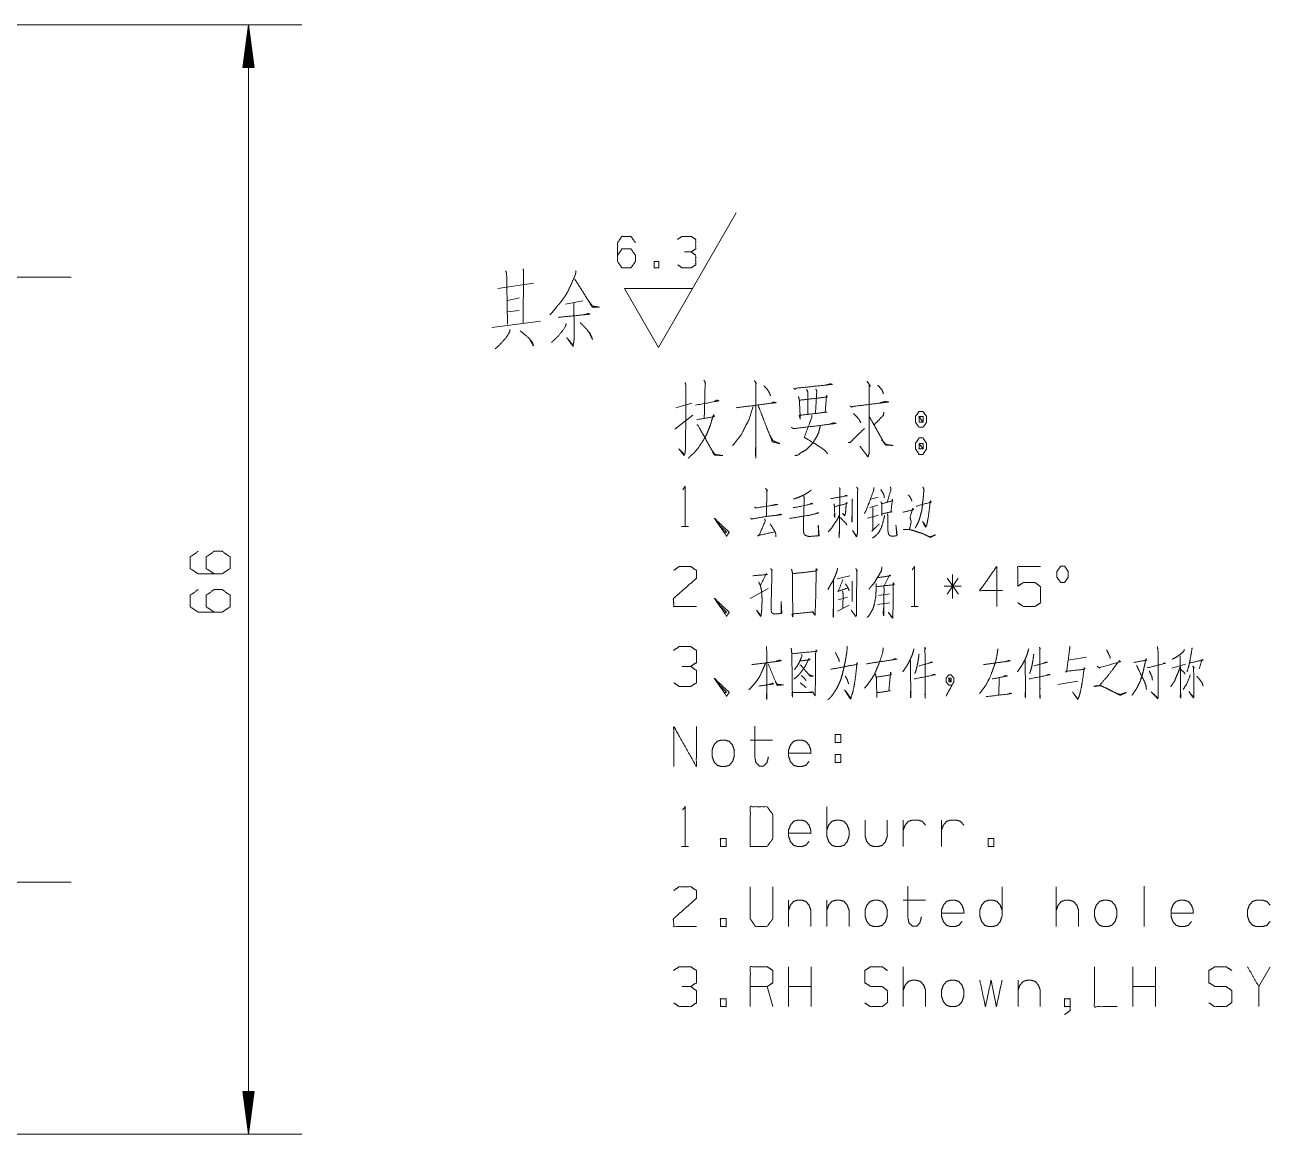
# Model space of a CAD drawing. Header units: millimetres. Extents: x 0 to 420, y 0 to 297.
# Drawn here: x 234.9 to 309, y 62.8 to 128.8 of the extents above; entities that cross this region are included whole.
import ezdxf

# ---------------------------------------------------------------- set-up
doc = ezdxf.new("R2010")
doc.units = ezdxf.units.MM
doc.layers.add('1', color=7, linetype='Continuous', true_color=0xffffff)

msp = doc.modelspace()

# ---------------------------------------------------------------- linework, layer by layer
at = {"layer": '1', "color": 13, "linetype": 'Continuous', "lineweight": 18}
for p, q in [((207.826, 128.812), (251.389, 128.812)), ((248.214, 128.812), (247.88, 126.272)), ((248.138, 126.272), (248.138, 128.234)), ((248.189, 126.272), (248.189, 128.619)), ((248.549, 126.272), (248.214, 128.812)), ((248.214, 128.812), (248.214, 62.812)), ((248.24, 126.272), (248.24, 128.619)), ((248.291, 126.272), (248.291, 128.234)), ((248.087, 126.272), (248.087, 127.848)), ((248.341, 126.272), (248.341, 127.848)), ((247.986, 126.272), (247.986, 127.076)), ((248.037, 126.272), (248.037, 127.462)), ((248.392, 126.272), (248.392, 127.462)), ((248.443, 126.272), (248.443, 127.076)), ((247.88, 126.272), (248.549, 126.272)), ((247.884, 126.272), (247.884, 126.304)), ((247.884, 126.272), (247.884, 126.304)), ((247.935, 126.272), (247.935, 126.69)), ((248.494, 126.272), (248.494, 126.69)), ((248.545, 126.272), (248.545, 126.304)), ((248.545, 126.272), (248.545, 126.304)), ((194.676, 113.812), (237.654, 113.812)), ((204.676, 77.812), (237.654, 77.812)), ((204.676, 77.812), (237.654, 77.812)), ((247.88, 65.352), (248.214, 62.812)), ((248.549, 65.352), (247.88, 65.352)), ((247.884, 65.352), (247.884, 65.32)), ((247.884, 65.352), (247.884, 65.32)), ((247.935, 65.352), (247.935, 64.935)), ((247.986, 65.352), (247.986, 64.549)), ((248.037, 65.352), (248.037, 64.163)), ((248.087, 65.352), (248.087, 63.777)), ((248.138, 65.352), (248.138, 63.391)), ((248.189, 65.352), (248.189, 63.005)), ((248.214, 62.812), (248.549, 65.352)), ((248.24, 65.352), (248.24, 63.005)), ((248.291, 65.352), (248.291, 63.391)), ((248.341, 65.352), (248.341, 63.777)), ((248.392, 65.352), (248.392, 64.163)), ((248.443, 65.352), (248.443, 64.549)), ((248.494, 65.352), (248.494, 64.935)), ((248.545, 65.352), (248.545, 65.32)), ((248.545, 65.352), (248.545, 65.32)), ((207.826, 62.812), (237.654, 62.812)), ((207.826, 62.812), (251.389, 62.812))]:
    msp.add_line(p, q, dxfattribs=at)
at = {"layer": '1', "color": 43, "linetype": 'Continuous', "lineweight": 18}
for p, q in [((272.619, 109.624), (277.235, 117.624)), ((270.599, 113.124), (274.638, 113.124)), ((272.619, 109.624), (270.599, 113.124))]:
    msp.add_line(p, q, dxfattribs=at)
at = {"layer": '1', "color": 95, "linetype": 'Continuous', "lineweight": 18}
for p, q in [((263.049, 113.136), (265.17, 113.436)), ((263.632, 112.423), (264.348, 112.573)), ((268.107, 112.386), (267.074, 112.198)), ((262.704, 110.811), (265.594, 111.186)), ((263.606, 111.748), (264.322, 111.823)), ((273.644, 106.033), (274.599, 106.295)), ((273.591, 104.758), (274.652, 105.583)), ((285.195, 100.095), (285.672, 100.245)), ((285.265, 100.595), (285.689, 100.72)), ((285.707, 99.645), (285.053, 99.47)), ((273.989, 98.97), (274.413, 98.97)), ((283.254, 95.858), (284.014, 96.033)), ((284.138, 95.708), (284.138, 94.508)), ((289.8, 95.883), (290.472, 94.933)), ((290.454, 95.883), (289.8, 94.933)), ((290.119, 94.683), (290.119, 96.108)), ((278.082, 94.683), (279.143, 95.283)), ((286.361, 94.958), (285.725, 94.858)), ((290.631, 95.408), (289.624, 95.408)), ((283.272, 93.933), (283.961, 94.283)), ((283.307, 94.608), (283.872, 94.758)), ((285.654, 94.333), (286.396, 94.433)), ((287.648, 94.208), (288.072, 94.208)), ((298.097, 91.195), (297.001, 91.02)), ((303.177, 90.545), (303.99, 90.77)), ((292.89, 89.945), (292.872, 88.92)), ((296.382, 89.57), (297.567, 89.77)), ((278.082, 86.258), (279.408, 86.258)), ((283.13, 85.408), (283.466, 85.408)), ((283.13, 85.408), (283.13, 84.933)), ((282.635, 80.545), (282.635, 82.295)), ((287.188, 79.92), (287.188, 81.495)), ((289.465, 79.92), (289.465, 81.495)), ((273.989, 79.92), (274.413, 79.92)), ((296.294, 75.158), (296.294, 77.533)), ((301.519, 77.558), (301.519, 75.158)), ((280.359, 76.733), (280.359, 75.158)), ((282.635, 76.733), (282.635, 75.158)), ((287.188, 76.733), (288.514, 76.733)), ((280.359, 70.395), (280.359, 72.77)), ((281.702, 70.395), (281.702, 72.77)), ((287.188, 70.395), (287.188, 72.77)), ((300.847, 70.395), (300.847, 72.77)), ((302.19, 70.395), (302.19, 72.77)), ((309.02, 72.77), (308.348, 71.595)), ((294.018, 71.97), (294.018, 70.395)), ((279.426, 70.395), (279.09, 71.595)), ((281.702, 71.595), (280.359, 71.595)), ((302.19, 71.595), (300.847, 71.595))]:
    msp.add_line(p, q, dxfattribs=at)
at = {"layer": '1', "color": 43, "linetype": 'Continuous', "lineweight": 18}
for points, knots in [([(270.187, 115.107), (270.437, 115.481), (270.98, 115.481), (271.245, 115.107), (271.245, 114.733), (270.98, 114.359), (270.437, 114.359), (270.187, 114.733), (270.187, 115.855), (270.437, 116.229), (270.98, 116.229), (271.245, 115.855)], [0, 0, 0.076962, 0.169762, 0.248072, 0.312017, 0.390329, 0.483128, 0.560092, 0.751925, 0.828888, 0.921688, 1, 1]), ([(274.565, 115.304), (274.83, 115.481), (274.83, 116.052), (274.565, 116.229), (274.022, 116.229), (273.758, 116.052)], [0, 0, 0.153871, 0.429852, 0.583723, 0.846129, 1, 1]), ([(273.772, 114.536), (274.022, 114.359), (274.565, 114.359), (274.83, 114.536), (274.83, 115.107), (274.565, 115.304), (274.162, 115.304)], [0, 0, 0.124119, 0.343691, 0.472446, 0.703378, 0.836728, 1, 1]), ([(272.369, 114.359), (272.633, 114.359), (272.633, 114.733), (272.369, 114.733), (272.369, 114.359)], [0, 0, 0.207081, 0.5, 0.707081, 1, 1])]:
    msp.add_open_spline(points, degree=1, knots=knots, dxfattribs=at)
at = {"layer": '1', "color": 95, "linetype": 'Continuous', "lineweight": 18}
for points, knots in [([(263.526, 114.186), (263.579, 113.998), (263.632, 110.998)], [0, 0, 0.060978, 1, 1]), ([(264.56, 114.298), (264.587, 114.186), (264.56, 111.073)], [0, 0, 0.035803, 1, 1]), ([(267.71, 114.186), (267.683, 113.998), (267.445, 113.436), (267.206, 112.911), (266.914, 112.461), (266.57, 112.048), (266.305, 111.711), (266.146, 111.561)], [0, 0, 0.061109, 0.2583, 0.444402, 0.61746, 0.790932, 0.929439, 1, 1]), ([(267.63, 113.698), (268.691, 112.011), (269.115, 112.011), (268.691, 112.086), (268.452, 112.386)], [0, 0, 0.616787, 0.748064, 0.881376, 1, 1]), ([(267.577, 112.273), (267.604, 110.248), (267.577, 109.948), (267.524, 109.686), (267.153, 110.211), (267.524, 109.761)], [0, 0, 0.530089, 0.608921, 0.679016, 0.847312, 1, 1]), ([(266.649, 111.411), (268.532, 111.598), (268.452, 111.636), (268.187, 111.561)], [0, 0, 0.83883, 0.877825, 1, 1]), ([(263.765, 110.698), (263.765, 110.548), (263.553, 110.211), (263.076, 109.686), (262.89, 109.536)], [0, 0, 0.100217, 0.366541, 0.840568, 1, 1]), ([(264.375, 110.623), (264.905, 110.173), (265.117, 109.911), (265.17, 109.723), (264.984, 110.061)], [0, 0, 0.431176, 0.640405, 0.761211, 1, 1]), ([(267.127, 111.036), (267.074, 110.848), (266.676, 110.323), (266.252, 109.911)], [0, 0, 0.134831, 0.59057, 1, 1]), ([(267.948, 111.111), (268.346, 110.698), (268.558, 110.436), (268.691, 110.098), (268.505, 110.473)], [0, 0, 0.33875, 0.538268, 0.752638, 1, 1]), ([(274.201, 107.533), (274.254, 107.345), (274.227, 103.633), (274.201, 103.37), (274.148, 103.183), (273.83, 103.595), (274.148, 103.258)], [0, 0, 0.036415, 0.730241, 0.779547, 0.815962, 0.913319, 1, 1]), ([(275.315, 107.683), (275.421, 107.495), (275.394, 107.533), (275.341, 105.433)], [0, 0, 0.091199, 0.110638, 1, 1]), ([(278.332, 107.645), (278.438, 107.458), (278.411, 107.533), (278.411, 103.07), (278.385, 103.333), (278.411, 103.933)], [0, 0, 0.038318, 0.052469, 0.84624, 0.893169, 1, 1]), ([(285.028, 107.608), (285.241, 107.308), (285.161, 107.345), (285.161, 103.858), (285.161, 103.333), (285.081, 103.108), (284.604, 103.745)], [0, 0, 0.066767, 0.082747, 0.716513, 0.811918, 0.855286, 1, 1]), ([(278.888, 107.345), (279.1, 107.12), (279.206, 106.933), (279.286, 106.745)], [0, 0, 0.424566, 0.72034, 1, 1]), ([(280.659, 107.195), (280.739, 107.12), (280.818, 107.195), (282.966, 107.42), (282.86, 107.458), (282.595, 107.383)], [0, 0, 0.039526, 0.079046, 0.859716, 0.900387, 1, 1]), ([(280.951, 106.708), (281.004, 106.445), (281.057, 105.358), (281.004, 105.583), (282.648, 105.77), (282.542, 105.77), (282.621, 106.783), (282.648, 106.67), (281.03, 106.483)], [0, 0, 0.043849, 0.222119, 0.259968, 0.530851, 0.548214, 0.714503, 0.733427, 1, 1]), ([(281.428, 107.12), (281.508, 106.97), (281.508, 105.62)], [0, 0, 0.111714, 1, 1]), ([(281.985, 107.158), (282.038, 107.008), (281.958, 105.695)], [0, 0, 0.107938, 1, 1]), ([(285.665, 107.383), (285.93, 107.083), (286.009, 106.858)], [0, 0, 0.626539, 1, 1]), ([(274.811, 106.183), (276.216, 106.445), (276.083, 106.483), (275.951, 106.408)], [0, 0, 0.831312, 0.911428, 1, 1]), ([(278.252, 106.108), (278.013, 105.358), (277.987, 105.283), (277.801, 104.945), (277.563, 104.458), (277.032, 103.783)], [0, 0, 0.296675, 0.326663, 0.471847, 0.676442, 1, 1]), ([(277.245, 106.033), (279.604, 106.333), (279.498, 106.37), (279.286, 106.295)], [0, 0, 0.87576, 0.917171, 1, 1]), ([(278.544, 106.183), (279.392, 104.008), (279.843, 103.895), (279.419, 104.083), (279.259, 104.383)], [0, 0, 0.648049, 0.777001, 0.905741, 1, 1]), ([(284.021, 106.145), (284.1, 106.07), (284.18, 106.108), (286.301, 106.37), (286.142, 106.408), (285.824, 106.333)], [0, 0, 0.0387, 0.06983, 0.826419, 0.88428, 1, 1]), ([(274.89, 105.32), (275.951, 105.508), (275.898, 105.62), (275.818, 105.395), (275.712, 105.02), (275.58, 104.683), (275.474, 104.42), (275.208, 103.97), (274.864, 103.483), (274.678, 103.295), (274.546, 103.183), (274.387, 103.033)], [0, 0, 0.253337, 0.282595, 0.338735, 0.430408, 0.515704, 0.582303, 0.705167, 0.84561, 0.907668, 0.948567, 1, 1]), ([(281.746, 105.583), (281.746, 105.47), (281.296, 104.27), (281.481, 104.158), (281.985, 103.858), (282.383, 103.595), (282.568, 103.445), (282.674, 103.295)], [0, 0, 0.036331, 0.450297, 0.520381, 0.709727, 0.86361, 0.940673, 1, 1]), ([(284.233, 105.695), (284.551, 105.358), (284.657, 105.133)], [0, 0, 0.650927, 1, 1]), ([(285.161, 105.508), (286.115, 103.82), (286.593, 103.783), (286.142, 103.858), (285.903, 104.12)], [0, 0, 0.600396, 0.748641, 0.890137, 1, 1]), ([(286.036, 105.77), (286.009, 105.583), (285.453, 105.02)], [0, 0, 0.193071, 1, 1]), ([(288.364, 105.808), (288.125, 105.808), (287.913, 105.508), (287.913, 105.17), (288.125, 104.87), (288.364, 104.87), (288.576, 105.17), (288.576, 105.508), (288.364, 105.808)], [0, 0, 0.091012, 0.231145, 0.35987, 0.5, 0.591012, 0.731142, 0.859867, 1, 1]), ([(288.125, 105.17), (288.364, 105.17), (288.125, 105.508), (288.125, 105.17)], [0, 0, 0.241164, 0.658904, 1, 1]), ([(288.364, 105.17), (288.364, 105.508), (288.125, 105.508)], [0, 0, 0.585813, 1, 1]), ([(274.89, 105.02), (274.97, 104.983), (275.951, 103.22), (276.455, 103.183), (275.977, 103.258), (275.818, 103.483)], [0, 0, 0.026103, 0.62486, 0.774804, 0.918207, 1, 1]), ([(280.527, 104.87), (280.633, 104.795), (280.712, 104.795), (283.178, 105.095), (283.045, 105.133), (282.833, 105.058)], [0, 0, 0.042501, 0.068529, 0.881305, 0.926384, 1, 1]), ([(282.25, 104.945), (282.144, 104.533), (282.011, 104.27), (281.852, 104.008), (281.667, 103.783), (281.402, 103.52), (281.11, 103.37), (280.924, 103.22), (280.739, 103.183)], [0, 0, 0.174016, 0.294162, 0.419562, 0.538729, 0.691162, 0.825152, 0.922646, 1, 1]), ([(283.915, 103.97), (284.021, 103.97), (284.869, 104.795)], [0, 0, 0.082238, 1, 1]), ([(288.576, 103.895), (288.364, 104.233), (288.125, 104.233), (287.913, 103.895), (287.913, 103.595), (288.125, 103.258), (288.364, 103.258), (288.576, 103.595), (288.576, 103.895)], [0, 0, 0.149198, 0.238513, 0.387711, 0.5, 0.649198, 0.738513, 0.887711, 1, 1]), ([(288.125, 103.895), (288.125, 103.595), (288.364, 103.595)], [0, 0, 0.55698, 1, 1]), ([(288.364, 103.895), (288.125, 103.895), (288.364, 103.595), (288.364, 103.895)], [0, 0, 0.258821, 0.674601, 1, 1]), ([(274.06, 101.145), (274.201, 101.345), (274.201, 98.97)], [0, 0, 0.093491, 1, 1]), ([(278.984, 101.245), (279.107, 101.095), (279.072, 101.12), (279.037, 99.545)], [0, 0, 0.107242, 0.13112, 1, 1]), ([(281.702, 101.145), (281.667, 101.095), (281.561, 101.02), (281.278, 100.845), (280.995, 100.72), (280.659, 100.595)], [0, 0, 0.051405, 0.160441, 0.439619, 0.699192, 1, 1]), ([(282.847, 100.62), (283.855, 100.795), (283.766, 100.82), (283.696, 100.77)], [0, 0, 0.851421, 0.927887, 1, 1]), ([(283.378, 101.27), (283.431, 101.195), (283.413, 101.22), (283.378, 98.32), (283.36, 98.445), (283.378, 98.645)], [0, 0, 0.027418, 0.036558, 0.902372, 0.940061, 1, 1]), ([(284.42, 101.32), (284.491, 101.17), (284.473, 101.195), (284.456, 98.545), (284.42, 98.395), (284.403, 98.345), (284.173, 98.72), (284.403, 98.395)], [0, 0, 0.042611, 0.050479, 0.731473, 0.771074, 0.784702, 0.897719, 1, 1]), ([(285.442, 101.295), (285.424, 101.12), (285.159, 100.395), (284.982, 99.945), (284.876, 99.745)], [0, 0, 0.106104, 0.571788, 0.863441, 1, 1]), ([(285.848, 101.17), (286.025, 100.87), (286.043, 100.795), (286.043, 100.67)], [0, 0, 0.632801, 0.772841, 1, 1]), ([(286.432, 101.32), (286.449, 101.145), (286.237, 100.42)], [0, 0, 0.188867, 1, 1]), ([(287.471, 100.845), (287.559, 100.77), (287.648, 100.62), (287.701, 100.47)], [0, 0, 0.258118, 0.645758, 1, 1]), ([(288.355, 101.32), (288.425, 101.145), (288.408, 101.095), (288.372, 100.645), (288.337, 100.37), (288.319, 100.145), (288.284, 99.895), (288.213, 99.645), (288.16, 99.445), (288.09, 99.245), (288.001, 99.07), (287.895, 98.87)], [0, 0, 0.074021, 0.094822, 0.271844, 0.380579, 0.46909, 0.568109, 0.669997, 0.751143, 0.834333, 0.911219, 1, 1]), ([(278.347, 100.145), (278.4, 100.07), (278.347, 100.12), (278.418, 100.07), (279.708, 100.27), (279.602, 100.27), (279.355, 100.22)], [0, 0, 0.047956, 0.08601, 0.131222, 0.812844, 0.868212, 1, 1]), ([(280.642, 100.095), (280.73, 100.095), (281.79, 100.32), (281.72, 100.345), (281.578, 100.27)], [0, 0, 0.062782, 0.833004, 0.886278, 1, 1]), ([(281.26, 100.77), (281.296, 100.67), (281.243, 99.145), (281.243, 98.67), (281.278, 98.545), (281.349, 98.445), (281.472, 98.395), (281.578, 98.37), (282.179, 98.42), (282.126, 99.045), (282.144, 98.42), (282.038, 98.395)], [0, 0, 0.023228, 0.357404, 0.461428, 0.489879, 0.516698, 0.54592, 0.569784, 0.701847, 0.839213, 0.976141, 1, 1]), ([(283.059, 100.32), (283.095, 100.12), (283.112, 99.495), (283.077, 99.62), (283.095, 99.745)], [0, 0, 0.187278, 0.763811, 0.883587, 1, 1]), ([(283.095, 100.145), (283.872, 100.345), (283.802, 100.395), (283.784, 100.22), (283.766, 99.945), (283.749, 99.77), (283.731, 99.695), (283.696, 99.595), (283.572, 99.745), (283.713, 99.62)], [0, 0, 0.385458, 0.427023, 0.511453, 0.643733, 0.728169, 0.765153, 0.816072, 0.909408, 1, 1]), ([(284.138, 100.62), (284.155, 100.52), (284.138, 99.22), (284.12, 99.37), (284.138, 99.645)], [0, 0, 0.055546, 0.766663, 0.849274, 1, 1]), ([(285.371, 100.095), (285.371, 98.77), (285.318, 98.695), (285.76, 99.12)], [0, 0, 0.652728, 0.697976, 1, 1]), ([(285.866, 100.445), (285.902, 100.32), (285.919, 99.595), (285.919, 99.72), (286.52, 99.845), (286.449, 99.82), (286.538, 100.595), (286.555, 100.495), (285.902, 100.32)], [0, 0, 0.04025, 0.26495, 0.303682, 0.493866, 0.517099, 0.758781, 0.790243, 1, 1]), ([(287.153, 99.82), (287.171, 99.82), (287.807, 99.97), (287.754, 100.045), (287.595, 99.52), (287.595, 99.47), (287.648, 99.295), (287.648, 99.195), (287.559, 98.795)], [0, 0, 0.008603, 0.32683, 0.371537, 0.638569, 0.662904, 0.751917, 0.800592, 1, 1]), ([(287.948, 100.17), (288.85, 100.42), (288.797, 100.495), (288.761, 100.295), (288.779, 100.32), (288.673, 99.52), (288.62, 99.245), (288.585, 99.045), (288.549, 98.97), (288.514, 98.92), (288.337, 99.27), (288.531, 98.97)], [0, 0, 0.271543, 0.298206, 0.357165, 0.366052, 0.600309, 0.681606, 0.740564, 0.76463, 0.782405, 0.896225, 1, 1]), ([(276.071, 99.245), (276.672, 98.62), (276.53, 98.62), (275.93, 99.47), (276.672, 98.395), (276.831, 98.62), (275.93, 99.47)], [0, 0, 0.178026, 0.20706, 0.420796, 0.689031, 0.745609, 1, 1]), ([(278.1, 99.47), (278.171, 99.395), (278.206, 99.42), (279.072, 99.57), (279.938, 99.67), (279.867, 99.695), (279.655, 99.62)], [0, 0, 0.046916, 0.066621, 0.466671, 0.863471, 0.897608, 1, 1]), ([(278.948, 99.42), (278.966, 99.27), (278.595, 98.42), (278.506, 98.42), (279.514, 98.645)], [0, 0, 0.068676, 0.490424, 0.530605, 1, 1]), ([(280.412, 99.445), (281.508, 99.62), (281.525, 99.62), (282.162, 99.77), (282.073, 99.77), (281.95, 99.72)], [0, 0, 0.554045, 0.562868, 0.889255, 0.933383, 1, 1]), ([(283.395, 99.67), (283.236, 99.345), (283.077, 99.12), (282.936, 98.895), (282.724, 98.645)], [0, 0, 0.293949, 0.517789, 0.733668, 1, 1]), ([(283.431, 99.495), (283.766, 99.17), (283.837, 99.045)], [0, 0, 0.764942, 1, 1]), ([(286.061, 99.62), (286.061, 99.545), (285.937, 99.07), (285.884, 98.895), (285.813, 98.77), (285.742, 98.62), (285.601, 98.47), (285.354, 98.27)], [0, 0, 0.047397, 0.357582, 0.473133, 0.563879, 0.668672, 0.798941, 1, 1]), ([(286.237, 99.695), (286.273, 99.62), (286.273, 98.72), (286.29, 98.595), (286.326, 98.47), (286.396, 98.42), (286.485, 98.395), (286.662, 98.395), (286.785, 98.42), (286.821, 98.47), (286.75, 99.045), (286.803, 98.445)], [0, 0, 0.02798, 0.331688, 0.374291, 0.418126, 0.447346, 0.478343, 0.537989, 0.580581, 0.601245, 0.79674, 1, 1]), ([(279.267, 99.12), (279.514, 98.72), (279.585, 98.595), (279.602, 98.47), (279.602, 98.345)], [0, 0, 0.543628, 0.709613, 0.855519, 1, 1]), ([(287.188, 98.795), (287.418, 98.795), (287.63, 98.77), (287.807, 98.72), (288.019, 98.645), (288.266, 98.57), (288.496, 98.47), (288.691, 98.37), (288.797, 98.32), (289.097, 98.47), (289.062, 98.445), (288.797, 98.345), (288.638, 98.395)], [0, 0, 0.090953, 0.175492, 0.248203, 0.337256, 0.439606, 0.538798, 0.625344, 0.671751, 0.804693, 0.821838, 0.934, 1, 1]), ([(246.172, 96.148), (245.697, 96.466), (245.697, 97.155), (246.172, 97.491), (246.647, 97.491), (247.122, 97.155), (247.122, 96.466), (246.647, 96.148), (245.222, 96.148), (244.747, 96.466), (244.747, 97.155), (245.222, 97.491)], [0, 0, 0.076962, 0.16976, 0.248071, 0.312017, 0.390328, 0.483126, 0.560088, 0.751925, 0.828889, 0.921686, 1, 1]), ([(273.529, 96.358), (273.847, 96.583), (274.537, 96.583), (274.873, 96.358), (274.873, 95.883), (273.512, 94.683), (273.529, 94.208), (274.873, 94.208)], [0, 0, 0.069691, 0.192976, 0.265274, 0.350227, 0.67474, 0.759752, 1, 1]), ([(279.302, 96.458), (279.39, 96.333), (279.373, 96.358), (279.32, 94.183), (279.32, 94.008), (279.337, 93.883), (279.373, 93.833), (279.426, 93.783), (279.532, 93.758), (279.85, 93.783), (279.92, 93.783), (279.956, 93.808), (279.92, 94.508), (279.92, 93.783)], [0, 0, 0.032142, 0.038571, 0.495379, 0.532122, 0.55863, 0.571487, 0.586789, 0.609668, 0.676672, 0.691515, 0.700609, 0.847774, 1, 1]), ([(280.536, 96.433), (280.589, 96.208), (280.606, 94.158), (280.606, 93.583), (280.571, 93.758), (281.843, 93.883), (281.79, 93.908), (281.932, 93.683), (281.95, 94.033), (281.967, 94.483), (281.985, 95.058), (282.003, 96.458), (282.073, 96.383), (281.914, 96.308), (281.278, 96.233), (281.243, 96.233), (280.606, 96.158)], [0, 0, 0.025657, 0.253197, 0.317017, 0.336834, 0.478761, 0.485267, 0.514761, 0.553657, 0.603642, 0.667491, 0.822891, 0.834331, 0.853852, 0.924962, 0.928887, 1, 1]), ([(283.272, 96.483), (283.254, 96.333), (283.148, 96.058), (283.024, 95.783), (282.865, 95.508), (282.688, 95.208)], [0, 0, 0.106873, 0.315432, 0.528816, 0.753616, 1, 1]), ([(284.367, 96.458), (284.456, 96.308), (284.42, 96.358), (284.403, 93.933), (284.403, 93.683), (284.367, 93.608), (284.085, 93.983)], [0, 0, 0.050277, 0.067959, 0.768235, 0.840426, 0.864372, 1, 1]), ([(285.919, 96.558), (285.884, 96.333), (285.689, 95.983), (285.654, 95.958), (285.477, 95.633), (285.283, 95.408), (285.141, 95.233)], [0, 0, 0.145651, 0.401694, 0.429377, 0.665964, 0.856129, 1, 1]), ([(287.718, 96.383), (287.86, 96.583), (287.86, 94.208)], [0, 0, 0.093491, 1, 1]), ([(293.084, 95.158), (291.741, 95.158), (292.749, 96.583), (292.749, 94.208)], [0, 0, 0.245869, 0.565295, 1, 1]), ([(294, 94.433), (294.336, 94.208), (295.025, 94.208), (295.361, 94.433), (295.361, 95.383), (295.025, 95.633), (294.336, 95.633), (294, 95.408), (294, 96.583), (295.361, 96.583)], [0, 0, 0.062229, 0.168343, 0.230572, 0.376815, 0.441266, 0.54738, 0.609609, 0.790488, 1, 1]), ([(296.559, 95.633), (296.789, 95.633), (297.001, 95.958), (297.001, 96.283), (296.789, 96.608), (296.559, 96.608), (296.329, 96.283), (296.329, 95.958), (296.559, 95.633)], [0, 0, 0.08568, 0.230395, 0.351581, 0.496296, 0.581976, 0.730395, 0.851581, 1, 1]), ([(278.224, 96.033), (279.09, 96.108), (279.037, 96.158), (278.683, 95.458), (278.577, 95.658)], [0, 0, 0.445169, 0.482498, 0.884073, 1, 1]), ([(283.024, 95.783), (283.024, 93.583), (283.006, 93.758), (283.024, 94.058)], [0, 0, 0.821997, 0.887718, 1, 1]), ([(283.59, 95.808), (283.325, 95.133), (283.289, 95.108), (283.89, 95.308)], [0, 0, 0.51732, 0.548205, 1, 1]), ([(285.601, 95.383), (286.662, 95.508), (286.591, 95.608), (286.573, 93.833), (286.573, 93.633), (286.555, 93.508), (286.29, 93.858), (286.538, 93.558)], [0, 0, 0.25921, 0.288941, 0.719829, 0.768377, 0.79902, 0.905601, 1, 1]), ([(285.689, 95.958), (285.742, 95.933), (286.432, 96.033), (286.379, 96.083), (286.043, 95.433), (286.025, 93.658), (285.99, 93.808), (286.025, 94.183)], [0, 0, 0.015169, 0.19536, 0.214218, 0.403484, 0.862692, 0.902558, 1, 1]), ([(246.172, 93.871), (245.697, 94.19), (245.697, 94.879), (246.172, 95.215), (246.647, 95.215), (247.122, 94.879), (247.122, 94.19), (246.647, 93.871), (245.222, 93.871), (244.747, 94.19), (244.747, 94.879), (245.222, 95.215)], [0, 0, 0.076962, 0.16976, 0.248071, 0.312017, 0.390328, 0.483126, 0.560088, 0.751925, 0.828889, 0.921686, 1, 1]), ([(278.683, 95.458), (278.719, 95.283), (278.772, 95.033), (278.772, 94.808), (278.789, 94.583), (278.772, 94.333), (278.772, 94.133), (278.736, 93.783), (278.719, 93.658), (278.701, 93.608), (278.453, 93.983), (278.701, 93.658)], [0, 0, 0.065538, 0.159348, 0.241939, 0.324785, 0.416783, 0.490197, 0.619328, 0.665667, 0.685135, 0.850057, 1, 1]), ([(283.572, 95.133), (283.607, 94.958), (283.59, 94.108)], [0, 0, 0.173547, 1, 1]), ([(283.749, 95.558), (283.926, 95.258), (283.961, 95.133)], [0, 0, 0.72829, 1, 1]), ([(285.566, 95.583), (285.583, 95.358), (285.548, 94.808), (285.477, 94.383), (285.389, 94.083), (285.265, 93.858), (285.141, 93.658), (285.035, 93.558)], [0, 0, 0.104577, 0.359954, 0.55959, 0.704505, 0.823486, 0.932454, 1, 1]), ([(276.071, 94.483), (276.672, 93.858), (276.53, 93.858), (275.93, 94.708), (276.672, 93.633), (276.831, 93.858), (275.93, 94.708)], [0, 0, 0.178026, 0.20706, 0.420796, 0.689031, 0.745609, 1, 1]), ([(274.537, 90.645), (274.873, 90.87), (274.873, 91.595), (274.537, 91.82), (273.847, 91.82), (273.512, 91.595)], [0, 0, 0.153877, 0.429855, 0.583732, 0.846129, 1, 1]), ([(279.054, 91.82), (279.072, 89.77), (279.072, 88.67), (279.037, 88.82), (279.072, 89.145)], [0, 0, 0.564588, 0.867525, 0.909966, 1, 1]), ([(280.518, 91.72), (280.553, 91.395), (280.589, 88.82), (280.571, 89.095), (281.826, 89.095), (281.737, 89.12), (281.561, 89.095)], [0, 0, 0.069511, 0.617086, 0.67568, 0.942516, 0.962043, 1, 1]), ([(280.571, 91.395), (282.056, 91.545), (282.003, 91.62), (281.967, 91.395), (281.95, 89.145), (281.932, 88.895), (281.808, 89.095)], [0, 0, 0.328133, 0.34833, 0.398412, 0.893179, 0.948289, 1, 1]), ([(281.154, 91.37), (281.154, 91.245), (280.995, 90.87), (280.801, 90.57), (280.712, 90.445)], [0, 0, 0.119861, 0.51044, 0.853223, 1, 1]), ([(283.855, 91.845), (283.855, 91.695), (283.784, 91.22), (283.731, 90.92), (283.643, 90.52), (283.554, 90.145), (283.466, 89.845), (283.36, 89.595), (283.219, 89.32), (283.077, 89.095), (282.936, 88.895), (282.777, 88.72), (282.706, 88.67)], [0, 0, 0.043388, 0.182302, 0.270423, 0.38892, 0.500362, 0.590828, 0.66938, 0.758827, 0.835693, 0.906544, 0.974953, 1, 1]), ([(283.378, 90.92), (283.36, 91.045), (283.148, 91.47)], [0, 0, 0.209969, 1, 1]), ([(285.99, 91.745), (285.972, 91.495), (285.813, 91.02), (285.654, 90.595), (285.46, 90.145), (285.23, 89.795), (285.053, 89.545), (284.876, 89.345)], [0, 0, 0.093262, 0.279668, 0.448533, 0.630948, 0.78675, 0.900683, 1, 1]), ([(287.824, 91.695), (287.736, 91.37), (287.612, 91.07), (287.471, 90.795), (287.33, 90.57), (287.153, 90.32)], [0, 0, 0.218359, 0.428744, 0.629222, 0.801502, 1, 1]), ([(288.125, 91.37), (288.072, 90.97), (288.001, 90.62), (287.931, 90.37), (287.878, 90.22)], [0, 0, 0.342099, 0.64484, 0.865116, 1, 1]), ([(288.461, 91.795), (288.514, 91.695), (288.478, 91.745), (288.496, 88.745), (288.478, 88.97), (288.496, 89.345)], [0, 0, 0.029977, 0.046194, 0.840791, 0.900568, 1, 1]), ([(292.819, 91.695), (292.784, 91.42), (292.696, 90.97), (292.554, 90.545), (292.36, 90.02), (292.112, 89.545), (291.918, 89.27), (291.723, 89.02)], [0, 0, 0.094542, 0.250914, 0.403645, 0.594543, 0.777169, 0.892009, 1, 1]), ([(294.654, 91.695), (294.566, 91.37), (294.442, 91.07), (294.3, 90.795), (294.159, 90.57), (293.982, 90.32)], [0, 0, 0.218355, 0.428744, 0.629216, 0.801503, 1, 1]), ([(294.954, 91.37), (294.901, 90.97), (294.831, 90.62), (294.76, 90.37), (294.707, 90.22)], [0, 0, 0.3421, 0.644844, 0.865116, 1, 1]), ([(295.29, 91.795), (295.343, 91.695), (295.308, 91.745), (295.326, 88.745), (295.308, 88.97), (295.326, 89.345)], [0, 0, 0.02998, 0.046199, 0.840792, 0.900568, 1, 1]), ([(297.107, 91.845), (297.089, 91.67), (296.913, 90.37), (296.877, 90.295), (296.86, 90.345), (297.956, 90.47), (298.009, 90.52), (297.956, 90.57), (297.885, 89.995), (297.796, 89.445), (297.708, 89.045), (297.637, 88.82), (297.567, 88.67), (297.266, 89.12), (297.584, 88.695)], [0, 0, 0.029851, 0.25251, 0.266583, 0.275584, 0.462772, 0.475142, 0.487513, 0.585834, 0.680373, 0.749898, 0.789924, 0.818066, 0.909899, 1, 1]), ([(299.295, 91.62), (299.419, 91.345), (299.49, 91.22), (299.507, 91.12)], [0, 0, 0.551583, 0.814264, 1, 1]), ([(302.314, 91.82), (302.349, 91.545), (302.349, 89.645), (302.367, 89.02), (302.349, 88.77), (302.332, 88.72), (301.943, 89.12), (302.332, 88.77)], [0, 0, 0.066217, 0.519982, 0.669307, 0.72916, 0.741826, 0.875055, 1, 1]), ([(303.919, 91.645), (303.884, 91.545), (303.654, 91.345), (303.406, 91.17), (303.194, 91.07)], [0, 0, 0.111855, 0.433099, 0.752711, 1, 1]), ([(303.671, 91.27), (303.689, 89.295), (303.707, 88.745), (303.671, 88.845), (303.689, 89.07)], [0, 0, 0.691287, 0.883886, 0.921007, 1, 1]), ([(304.378, 91.745), (304.361, 91.62), (304.272, 91.095), (304.202, 90.745), (304.078, 90.32)], [0, 0, 0.086563, 0.451627, 0.696478, 1, 1]), ([(273.529, 89.67), (273.847, 89.445), (274.537, 89.445), (274.873, 89.67), (274.873, 90.395), (274.537, 90.645), (274.024, 90.645)], [0, 0, 0.124118, 0.343685, 0.472446, 0.703377, 0.836734, 1, 1]), ([(278.984, 90.82), (278.789, 90.37), (278.613, 89.995), (278.418, 89.72), (278.188, 89.445), (277.994, 89.245)], [0, 0, 0.260908, 0.481557, 0.660807, 0.851542, 1, 1]), ([(278.171, 90.745), (279.92, 90.97), (279.85, 91.02), (279.62, 90.945)], [0, 0, 0.843113, 0.884491, 1, 1]), ([(279.143, 90.795), (279.673, 89.52), (280.062, 89.545), (279.691, 89.57), (279.585, 89.72)], [0, 0, 0.593602, 0.761107, 0.921031, 1, 1]), ([(281.066, 90.995), (281.136, 90.97), (281.631, 91.045), (281.578, 91.12), (281.349, 90.645), (281.172, 90.395), (281.013, 90.195), (280.854, 90.02), (280.677, 89.895)], [0, 0, 0.033932, 0.26045, 0.302017, 0.540804, 0.679361, 0.795009, 0.902031, 1, 1]), ([(281.03, 90.72), (281.083, 90.72), (281.631, 90.07), (281.826, 90.07), (281.631, 90.12), (281.543, 90.17)], [0, 0, 0.037889, 0.645175, 0.784063, 0.927471, 1, 1]), ([(283.696, 89.245), (284.014, 88.745), (284.049, 88.695), (284.191, 89.145), (284.279, 89.57), (284.35, 90.07), (284.403, 90.57), (284.438, 90.87), (284.456, 90.77), (282.883, 90.47)], [0, 0, 0.129611, 0.143003, 0.246162, 0.341096, 0.451533, 0.561497, 0.627561, 0.64977, 1, 1]), ([(285, 90.795), (286.803, 91.07), (286.679, 91.095), (286.52, 91.02)], [0, 0, 0.857893, 0.917266, 1, 1]), ([(287.612, 90.995), (287.63, 89.495), (287.63, 88.77), (287.612, 88.92), (287.63, 89.195)], [0, 0, 0.565711, 0.839121, 0.896078, 1, 1]), ([(288.125, 90.67), (288.938, 90.895), (288.85, 90.895), (288.708, 90.82)], [0, 0, 0.772505, 0.853442, 1, 1]), ([(291.953, 90.745), (293.562, 90.97), (293.473, 90.995), (293.297, 90.92)], [0, 0, 0.851225, 0.899366, 1, 1]), ([(294.442, 90.995), (294.459, 89.495), (294.459, 88.77), (294.442, 88.92), (294.459, 89.195)], [0, 0, 0.565711, 0.83912, 0.896078, 1, 1]), ([(294.954, 90.67), (295.767, 90.895), (295.679, 90.895), (295.538, 90.82)], [0, 0, 0.772502, 0.853422, 1, 1]), ([(298.73, 90.645), (298.853, 90.545), (298.889, 90.57), (300.108, 90.92), (300.055, 90.995), (299.278, 89.97), (299.26, 89.97), (298.853, 89.495), (298.694, 89.495), (298.535, 89.445), (298.694, 89.47), (298.836, 89.495), (298.942, 89.495), (299.278, 89.345), (299.313, 89.32), (299.666, 89.145), (300.002, 88.97), (300.091, 88.92), (300.479, 89.095), (300.091, 88.97), (299.932, 89.02)], [0, 0, 0.024412, 0.031056, 0.225766, 0.23986, 0.437305, 0.440017, 0.535961, 0.56037, 0.58596, 0.610672, 0.632706, 0.648982, 0.705423, 0.712067, 0.772599, 0.830709, 0.846293, 0.911731, 0.974411, 1, 1]), ([(300.9, 90.87), (301.678, 91.02), (301.625, 91.095), (301.572, 90.795), (301.501, 90.495), (301.43, 90.17), (301.289, 89.77), (301.13, 89.445), (301.112, 89.395), (300.971, 89.17), (300.794, 88.92)], [0, 0, 0.244427, 0.272772, 0.36679, 0.461907, 0.564547, 0.695476, 0.807141, 0.823507, 0.905514, 1, 1]), ([(301.077, 90.695), (301.554, 89.72), (301.642, 89.445), (301.66, 89.27)], [0, 0, 0.700213, 0.886538, 1, 1]), ([(301.713, 90.595), (301.766, 90.57), (302.791, 90.82), (302.721, 90.845), (302.65, 90.795)], [0, 0, 0.045961, 0.873303, 0.932095, 1, 1]), ([(303.671, 90.645), (303.565, 90.32), (303.442, 90.045), (303.336, 89.77), (303.23, 89.62), (303.106, 89.42)], [0, 0, 0.251925, 0.474135, 0.691333, 0.826696, 1, 1]), ([(303.689, 90.47), (303.919, 90.27), (303.972, 90.17)], [0, 0, 0.72911, 1, 1]), ([(304.414, 90.67), (304.502, 90.545), (304.467, 90.57), (304.484, 89.245), (304.484, 88.92), (304.467, 88.745), (304.184, 89.145), (304.467, 88.795)], [0, 0, 0.051683, 0.066304, 0.513636, 0.623351, 0.682728, 0.848098, 1, 1]), ([(304.237, 90.845), (305.032, 91.02), (304.962, 91.045), (304.803, 90.495)], [0, 0, 0.557074, 0.608364, 1, 1]), ([(276.071, 89.72), (276.672, 89.095), (276.53, 89.095), (275.93, 89.945), (276.672, 88.87), (276.831, 89.095), (275.93, 89.945)], [0, 0, 0.178026, 0.20706, 0.420796, 0.689031, 0.745609, 1, 1]), ([(281.119, 90.095), (281.313, 89.92), (281.402, 89.795)], [0, 0, 0.630826, 1, 1]), ([(283.731, 90.07), (283.837, 89.895), (283.908, 89.695), (283.926, 89.595)], [0, 0, 0.394789, 0.804062, 1, 1]), ([(285.53, 90.195), (285.583, 89.97), (285.601, 89.345), (285.619, 88.795), (285.619, 89.07), (286.432, 89.195), (286.326, 89.195), (286.432, 90.295), (286.467, 90.145), (285.566, 89.995)], [0, 0, 0.048326, 0.17904, 0.294081, 0.351571, 0.523543, 0.545716, 0.776744, 0.80896, 1, 1]), ([(287.842, 89.895), (289.097, 90.145), (289.009, 90.17), (288.85, 90.095)], [0, 0, 0.826972, 0.886336, 1, 1]), ([(290.03, 89.52), (289.889, 89.52), (289.73, 89.72), (289.73, 89.945), (289.889, 90.145), (290.03, 90.145), (290.189, 89.945), (290.189, 89.72), (289.73, 88.87)], [0, 0, 0.057349, 0.160993, 0.252243, 0.355884, 0.413232, 0.516868, 0.608118, 1, 1]), ([(289.889, 89.72), (290.03, 89.72), (289.889, 89.945), (289.889, 89.72)], [0, 0, 0.223692, 0.644074, 1, 1]), ([(290.03, 89.72), (290.03, 89.945), (289.889, 89.945)], [0, 0, 0.61407, 1, 1]), ([(292.483, 89.895), (293.367, 90.07), (293.279, 90.095), (293.155, 90.045)], [0, 0, 0.799954, 0.881517, 1, 1]), ([(294.672, 89.895), (295.927, 90.145), (295.838, 90.17), (295.679, 90.095)], [0, 0, 0.82698, 0.886333, 1, 1]), ([(301.837, 90.37), (301.996, 89.995), (302.014, 89.82)], [0, 0, 0.698426, 1, 1]), ([(304.255, 90.145), (304.237, 90.02), (304.043, 89.57), (303.848, 89.27)], [0, 0, 0.129626, 0.632939, 1, 1]), ([(304.661, 90.07), (304.979, 89.67), (305.032, 89.47)], [0, 0, 0.711832, 1, 1]), ([(278.595, 89.47), (279.479, 89.595), (279.408, 89.645), (279.249, 89.57)], [0, 0, 0.77276, 0.847728, 1, 1]), ([(281.048, 89.67), (281.278, 89.495), (281.384, 89.37)], [0, 0, 0.637951, 1, 1]), ([(283.749, 89.195), (284.067, 88.745), (284.049, 88.745)], [0, 0, 0.968927, 1, 1]), ([(292.13, 88.845), (293.632, 89.02), (293.544, 89.045), (293.385, 88.97)], [0, 0, 0.849624, 0.90121, 1, 1]), ([(273.529, 84.683), (273.529, 87.058), (274.873, 84.683), (274.873, 87.058)], [0, 0, 0.317574, 0.682426, 1, 1]), ([(279.16, 85.258), (279.072, 84.908), (278.878, 84.708), (278.63, 84.708), (278.418, 84.908), (278.347, 85.258), (278.347, 87.083)], [0, 0, 0.107404, 0.190396, 0.26402, 0.35076, 0.457001, 1, 1]), ([(275.912, 84.983), (276.106, 84.758), (276.354, 84.683), (276.583, 84.683), (276.831, 84.758), (277.025, 84.983), (277.131, 85.308), (277.131, 85.658), (277.025, 85.958), (276.831, 86.183), (276.583, 86.258), (276.354, 86.258), (276.106, 86.183), (275.912, 85.958), (275.806, 85.658), (275.806, 85.308), (275.912, 84.983)], [0, 0, 0.063224, 0.118198, 0.16705, 0.222029, 0.285249, 0.357934, 0.43235, 0.500001, 0.563222, 0.6182, 0.667053, 0.722027, 0.785251, 0.852901, 0.927316, 1, 1]), ([(281.578, 84.983), (281.384, 84.758), (281.136, 84.683), (280.907, 84.683), (280.659, 84.758), (280.465, 84.983), (280.359, 85.308), (280.359, 85.658), (280.465, 85.958), (280.659, 86.183), (280.907, 86.258), (281.136, 86.258), (281.384, 86.183), (281.578, 85.958), (281.684, 85.658), (281.684, 85.483), (280.359, 85.483)], [0, 0, 0.053947, 0.100856, 0.142541, 0.189449, 0.243396, 0.305417, 0.368914, 0.426639, 0.480587, 0.527495, 0.56918, 0.616088, 0.670036, 0.72776, 0.759509, 1, 1]), ([(283.13, 86.108), (283.13, 86.583), (283.466, 86.583), (283.466, 86.108), (283.13, 86.108)], [0, 0, 0.292915, 0.5, 0.792915, 1, 1]), ([(283.466, 85.408), (283.466, 84.933), (283.13, 84.933)], [0, 0, 0.585833, 1, 1]), ([(274.06, 82.095), (274.201, 82.295), (274.201, 79.92)], [0, 0, 0.09349, 1, 1]), ([(278.082, 79.92), (279.072, 79.92), (279.426, 80.395), (279.426, 81.82), (279.072, 82.295), (278.082, 82.295), (278.082, 79.92)], [0, 0, 0.142136, 0.227161, 0.43179, 0.516815, 0.658951, 1, 1]), ([(281.578, 80.22), (281.384, 79.995), (281.136, 79.92), (280.907, 79.92), (280.659, 79.995), (280.465, 80.22), (280.359, 80.545), (280.359, 80.895), (280.465, 81.195), (280.659, 81.42), (280.907, 81.495), (281.136, 81.495), (281.384, 81.42), (281.578, 81.195), (281.684, 80.895), (281.684, 80.72), (280.359, 80.72)], [0, 0, 0.053947, 0.100856, 0.142541, 0.189449, 0.243396, 0.305417, 0.368914, 0.426639, 0.480587, 0.527495, 0.56918, 0.616088, 0.670036, 0.72776, 0.759509, 1, 1]), ([(282.635, 80.545), (282.741, 80.22), (282.936, 79.995), (283.183, 79.92), (283.413, 79.92), (283.66, 79.995), (283.855, 80.22), (283.961, 80.545), (283.961, 80.895), (283.855, 81.195), (283.66, 81.42), (283.413, 81.495), (283.183, 81.495), (282.936, 81.42), (282.741, 81.195), (282.635, 80.895)], [0, 0, 0.078527, 0.146834, 0.206228, 0.259009, 0.318403, 0.38671, 0.465239, 0.545637, 0.618728, 0.687035, 0.746429, 0.79921, 0.858604, 0.92691, 1, 1]), ([(284.912, 81.495), (284.912, 80.545), (285.018, 80.22), (285.212, 79.995), (285.46, 79.92), (285.689, 79.92), (285.937, 79.995), (286.131, 80.22), (286.237, 80.545), (286.237, 81.495)], [0, 0, 0.242016, 0.329106, 0.404861, 0.470731, 0.529267, 0.595137, 0.670892, 0.757984, 1, 1]), ([(287.188, 80.895), (287.294, 81.195), (287.489, 81.42), (287.736, 81.495), (288.072, 81.495), (288.319, 81.42), (288.514, 81.195)], [0, 0, 0.180186, 0.348581, 0.495003, 0.685183, 0.831605, 1, 1]), ([(289.465, 80.895), (289.571, 81.195), (289.765, 81.42), (290.013, 81.495), (290.348, 81.495), (290.596, 81.42), (290.79, 81.195)], [0, 0, 0.180191, 0.348587, 0.495011, 0.68518, 0.831604, 1, 1]), ([(276.301, 79.92), (276.637, 79.92), (276.637, 80.395), (276.301, 80.395), (276.301, 79.92)], [0, 0, 0.207091, 0.5, 0.707091, 1, 1]), ([(292.236, 79.92), (292.572, 79.92), (292.572, 80.395), (292.236, 80.395), (292.236, 79.92)], [0, 0, 0.207083, 0.5, 0.707083, 1, 1]), ([(273.529, 77.308), (273.847, 77.533), (274.537, 77.533), (274.873, 77.308), (274.873, 76.833), (273.512, 75.633), (273.529, 75.158), (274.873, 75.158)], [0, 0, 0.069691, 0.192976, 0.265273, 0.350227, 0.67474, 0.759753, 1, 1]), ([(278.082, 77.533), (278.082, 75.633), (278.4, 75.158), (279.072, 75.158), (279.426, 75.633), (279.426, 77.533)], [0, 0, 0.337151, 0.4386, 0.557783, 0.662849, 1, 1]), ([(288.266, 75.733), (288.178, 75.383), (287.984, 75.183), (287.736, 75.183), (287.524, 75.383), (287.453, 75.733), (287.453, 77.558)], [0, 0, 0.107406, 0.190393, 0.264023, 0.350762, 0.457002, 1, 1]), ([(293.067, 77.533), (293.067, 75.783), (292.961, 75.458), (292.766, 75.233), (292.519, 75.158), (292.289, 75.158), (292.042, 75.233), (291.847, 75.458), (291.741, 75.783), (291.741, 76.133), (291.847, 76.433), (292.042, 76.658), (292.289, 76.733), (292.519, 76.733), (292.766, 76.658), (292.961, 76.433), (293.067, 76.133)], [0, 0, 0.286726, 0.342738, 0.391459, 0.433824, 0.471471, 0.513835, 0.562556, 0.618569, 0.675915, 0.728049, 0.77677, 0.819135, 0.856782, 0.899146, 0.947867, 1, 1]), ([(280.359, 76.133), (280.465, 76.433), (280.659, 76.658), (280.907, 76.733), (281.136, 76.733), (281.384, 76.658), (281.578, 76.433), (281.684, 76.133), (281.684, 75.158)], [0, 0, 0.107752, 0.208451, 0.29601, 0.37382, 0.461379, 0.562078, 0.669828, 1, 1]), ([(282.635, 76.133), (282.741, 76.433), (282.936, 76.658), (283.183, 76.733), (283.413, 76.733), (283.66, 76.658), (283.855, 76.433), (283.961, 76.133), (283.961, 75.158)], [0, 0, 0.10775, 0.208449, 0.296008, 0.373818, 0.461377, 0.562076, 0.669828, 1, 1]), ([(285.018, 75.458), (285.212, 75.233), (285.46, 75.158), (285.689, 75.158), (285.937, 75.233), (286.131, 75.458), (286.237, 75.783), (286.237, 76.133), (286.131, 76.433), (285.937, 76.658), (285.689, 76.733), (285.46, 76.733), (285.212, 76.658), (285.018, 76.433), (284.912, 76.133), (284.912, 75.783), (285.018, 75.458)], [0, 0, 0.063224, 0.118198, 0.167051, 0.222025, 0.285249, 0.357934, 0.432349, 0.500001, 0.563225, 0.618199, 0.667052, 0.722026, 0.78525, 0.852901, 0.927316, 1, 1]), ([(290.684, 75.458), (290.49, 75.233), (290.242, 75.158), (290.013, 75.158), (289.765, 75.233), (289.571, 75.458), (289.465, 75.783), (289.465, 76.133), (289.571, 76.433), (289.765, 76.658), (290.013, 76.733), (290.242, 76.733), (290.49, 76.658), (290.684, 76.433), (290.79, 76.133), (290.79, 75.958), (289.465, 75.958)], [0, 0, 0.053947, 0.100856, 0.142541, 0.189449, 0.243396, 0.305417, 0.368914, 0.426639, 0.480587, 0.527495, 0.56918, 0.616088, 0.670036, 0.72776, 0.759509, 1, 1]), ([(296.294, 76.133), (296.4, 76.433), (296.595, 76.658), (296.842, 76.733), (297.072, 76.733), (297.319, 76.658), (297.514, 76.433), (297.62, 76.133), (297.62, 75.158)], [0, 0, 0.10775, 0.208449, 0.296008, 0.373818, 0.461377, 0.562076, 0.669828, 1, 1]), ([(298.677, 75.458), (298.871, 75.233), (299.118, 75.158), (299.348, 75.158), (299.596, 75.233), (299.79, 75.458), (299.896, 75.783), (299.896, 76.133), (299.79, 76.433), (299.596, 76.658), (299.348, 76.733), (299.118, 76.733), (298.871, 76.658), (298.677, 76.433), (298.571, 76.133), (298.571, 75.783), (298.677, 75.458)], [0, 0, 0.063224, 0.118198, 0.16705, 0.222029, 0.285249, 0.357934, 0.43235, 0.500001, 0.563222, 0.6182, 0.667053, 0.722027, 0.785251, 0.852901, 0.927316, 1, 1]), ([(304.343, 75.458), (304.149, 75.233), (303.901, 75.158), (303.671, 75.158), (303.424, 75.233), (303.23, 75.458), (303.124, 75.783), (303.124, 76.133), (303.23, 76.433), (303.424, 76.658), (303.671, 76.733), (303.901, 76.733), (304.149, 76.658), (304.343, 76.433), (304.449, 76.133), (304.449, 75.958), (303.124, 75.958)], [0, 0, 0.053947, 0.100856, 0.142541, 0.189449, 0.243396, 0.305417, 0.368914, 0.426639, 0.480587, 0.527495, 0.56918, 0.616088, 0.670036, 0.72776, 0.759509, 1, 1]), ([(309.02, 75.458), (308.825, 75.233), (308.578, 75.158), (308.224, 75.158), (307.977, 75.233), (307.783, 75.458), (307.676, 75.783), (307.676, 76.133), (307.783, 76.433), (307.977, 76.658), (308.224, 76.733), (308.578, 76.733), (308.825, 76.658), (309.02, 76.433)], [0, 0, 0.075458, 0.141071, 0.230776, 0.296388, 0.371847, 0.458596, 0.547412, 0.628153, 0.703612, 0.769224, 0.858929, 0.924542, 1, 1]), ([(276.301, 75.158), (276.637, 75.158), (276.637, 75.633), (276.301, 75.633), (276.301, 75.158)], [0, 0, 0.207091, 0.5, 0.707091, 1, 1]), ([(274.537, 71.595), (274.873, 71.82), (274.873, 72.545), (274.537, 72.77), (273.847, 72.77), (273.512, 72.545)], [0, 0, 0.153877, 0.429855, 0.583732, 0.846129, 1, 1]), ([(278.082, 70.395), (278.082, 72.77), (279.09, 72.77), (279.426, 72.545), (279.426, 71.82), (279.09, 71.595), (278.082, 71.595)], [0, 0, 0.400952, 0.571037, 0.639278, 0.761674, 0.829915, 1, 1]), ([(284.894, 70.62), (285.23, 70.395), (285.919, 70.395), (286.255, 70.645), (286.255, 71.345), (285.919, 71.595), (285.248, 71.595), (284.894, 71.82), (284.894, 72.545), (285.248, 72.77), (285.919, 72.77), (286.255, 72.545)], [0, 0, 0.068035, 0.184053, 0.254519, 0.372336, 0.442802, 0.555846, 0.626371, 0.748394, 0.818919, 0.931963, 1, 1]), ([(298.571, 72.77), (298.571, 70.395), (299.914, 70.395)], [0, 0, 0.638733, 1, 1]), ([(305.382, 70.62), (305.718, 70.395), (306.407, 70.395), (306.743, 70.645), (306.743, 71.345), (306.407, 71.595), (305.736, 71.595), (305.382, 71.82), (305.382, 72.545), (305.736, 72.77), (306.407, 72.77), (306.743, 72.545)], [0, 0, 0.068037, 0.184055, 0.25452, 0.372335, 0.442801, 0.555844, 0.626371, 0.748393, 0.81892, 0.931964, 1, 1]), ([(308.348, 70.395), (308.348, 71.595), (307.676, 72.77)], [0, 0, 0.46996, 1, 1]), ([(287.188, 71.37), (287.294, 71.67), (287.489, 71.895), (287.736, 71.97), (287.966, 71.97), (288.213, 71.895), (288.408, 71.67), (288.514, 71.37), (288.514, 70.395)], [0, 0, 0.107749, 0.208448, 0.296007, 0.373817, 0.461383, 0.562077, 0.669829, 1, 1]), ([(289.571, 70.695), (289.765, 70.47), (290.013, 70.395), (290.242, 70.395), (290.49, 70.47), (290.684, 70.695), (290.79, 71.02), (290.79, 71.37), (290.684, 71.67), (290.49, 71.895), (290.242, 71.97), (290.013, 71.97), (289.765, 71.895), (289.571, 71.67), (289.465, 71.37), (289.465, 71.02), (289.571, 70.695)], [0, 0, 0.063224, 0.118198, 0.167051, 0.222025, 0.285249, 0.357933, 0.432348, 0.499999, 0.563222, 0.618197, 0.667049, 0.722024, 0.785247, 0.852899, 0.927315, 1, 1]), ([(291.741, 71.97), (292.077, 70.395), (292.413, 71.97), (292.731, 70.395), (293.067, 71.97)], [0, 0, 0.25014, 0.500279, 0.749861, 1, 1]), ([(294.018, 71.37), (294.124, 71.67), (294.318, 71.895), (294.566, 71.97), (294.795, 71.97), (295.043, 71.895), (295.237, 71.67), (295.343, 71.37), (295.343, 70.395)], [0, 0, 0.10775, 0.208449, 0.296008, 0.373818, 0.461377, 0.562076, 0.669828, 1, 1]), ([(273.529, 70.62), (273.847, 70.395), (274.537, 70.395), (274.873, 70.62), (274.873, 71.345), (274.537, 71.595), (274.024, 71.595)], [0, 0, 0.124119, 0.343685, 0.472447, 0.703377, 0.836734, 1, 1]), ([(276.301, 70.395), (276.637, 70.395), (276.637, 70.87), (276.301, 70.87), (276.301, 70.395)], [0, 0, 0.207091, 0.5, 0.707091, 1, 1]), ([(297.125, 70.395), (296.789, 70.395), (296.789, 70.87), (297.125, 70.87), (297.125, 70.17), (296.789, 69.92)], [0, 0, 0.148249, 0.357931, 0.50618, 0.815185, 1, 1])]:
    msp.add_open_spline(points, degree=1, knots=knots, dxfattribs=at)

doc.saveas('drawing.dxf')
